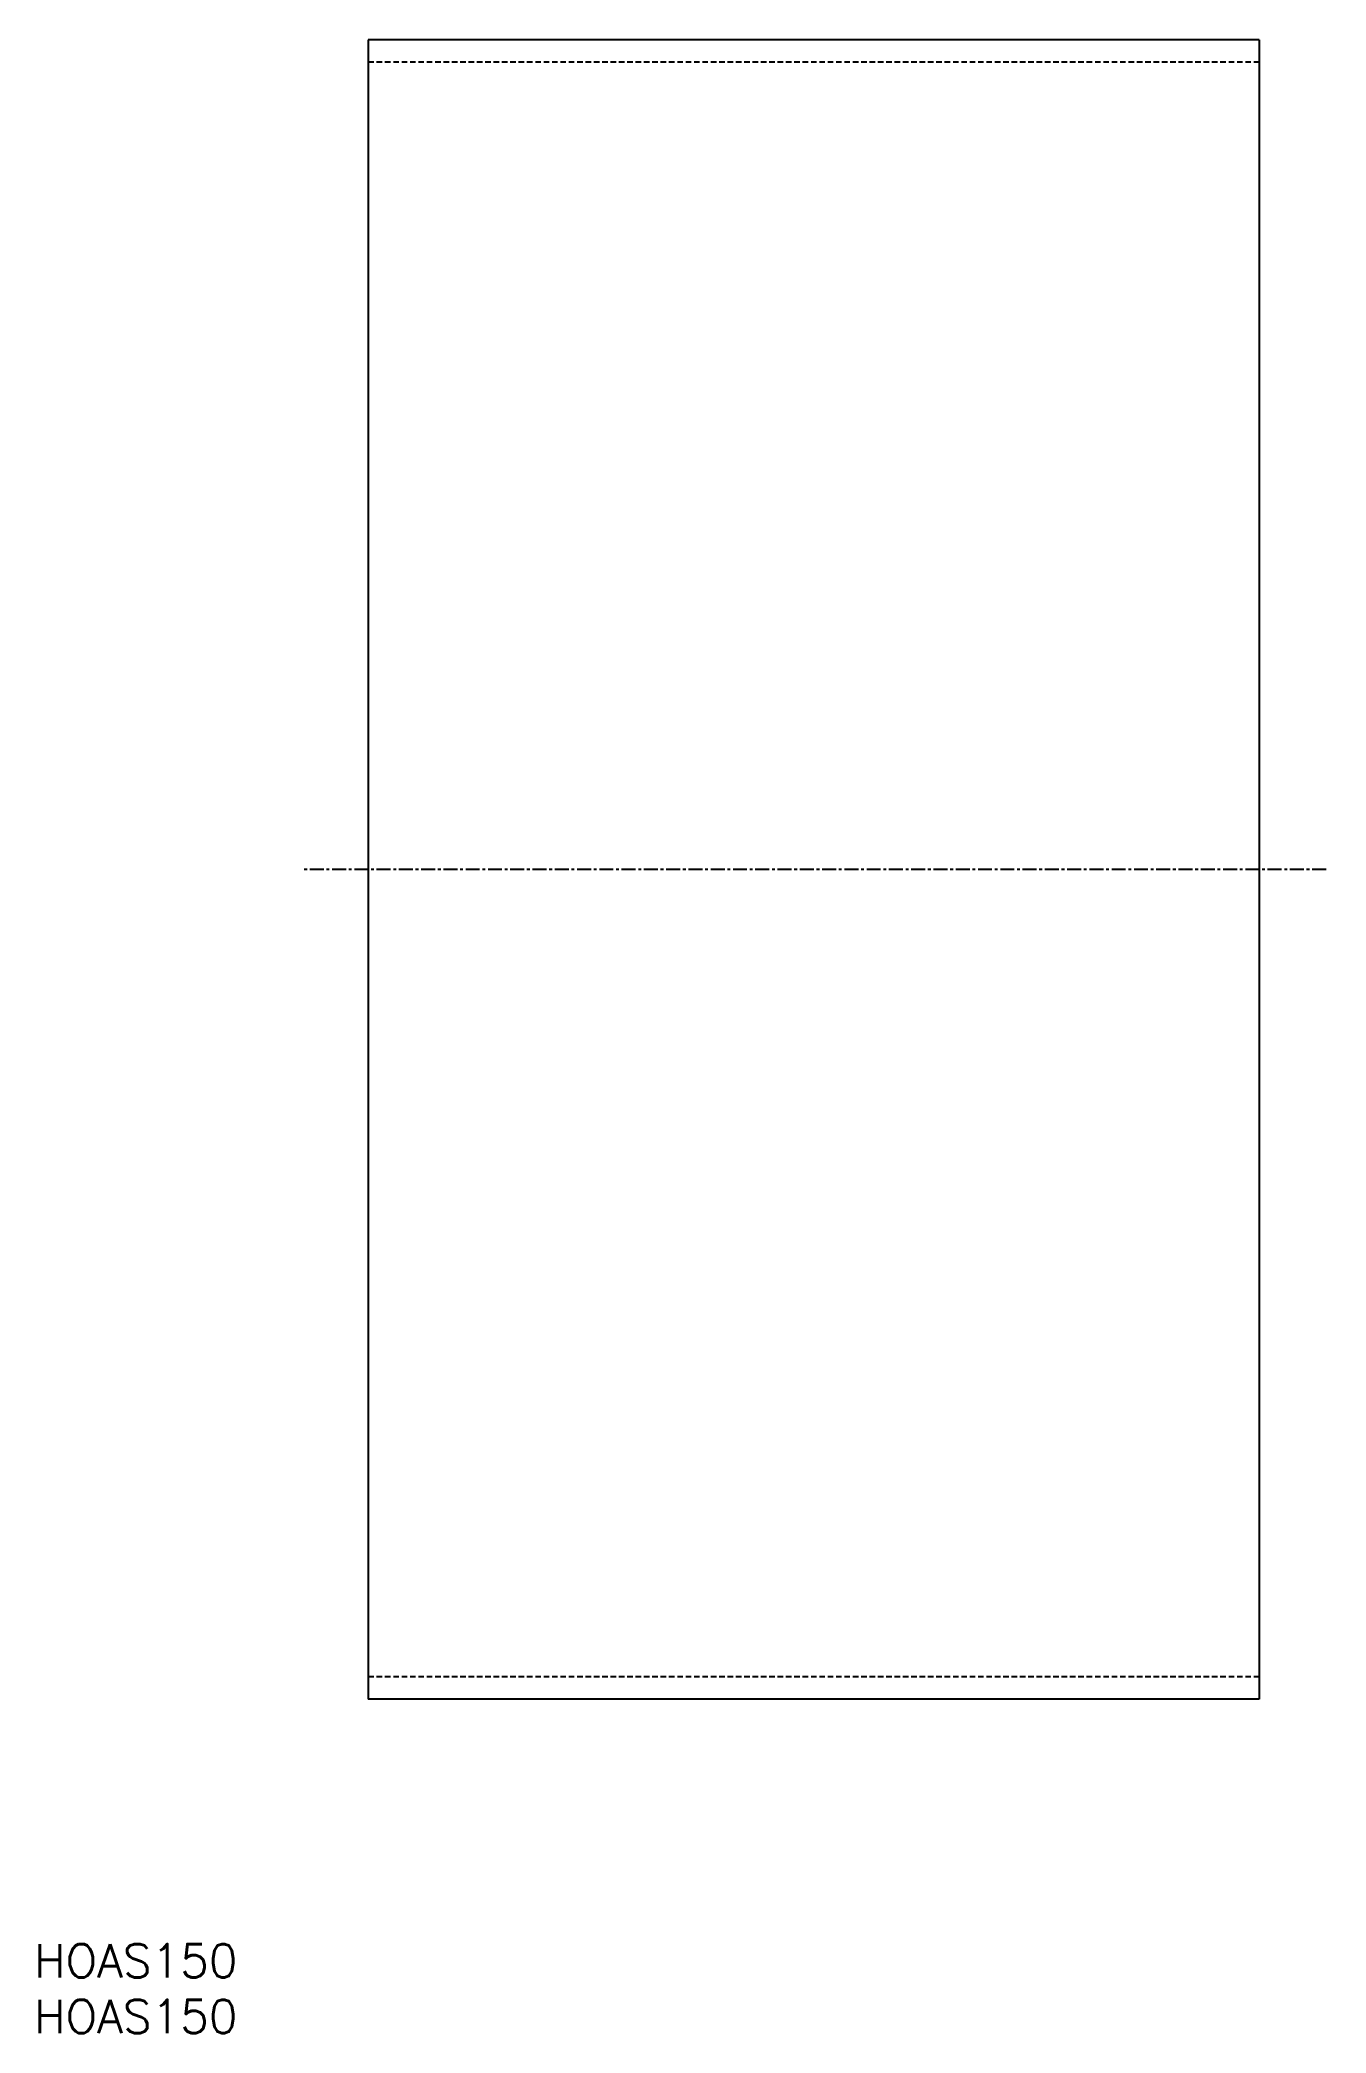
# Model space of a CAD drawing. Extents: x 1 to 116, y 0 to 179.
import ezdxf

# ---------------------------------------------------------------- set-up
doc = ezdxf.new("R2010")
doc.units = 0
doc.linetypes.add('CENTER', pattern=[2, 1.25, -0.25, 0.25, -0.25])
doc.linetypes.add('DASHED', pattern=[0.75, 0.5, -0.25])
doc.layers.get('0').update_dxf_attribs({"linetype": 'CONTINUOUS'})
doc.layers.add('CENTER', color=1, linetype='CENTER')
doc.styles.get("Standard").update_dxf_attribs({"font": 'txt.shx'})

# ---------------------------------------------------------------- blocks, each defined once
blk = doc.blocks.new('*U3')
at = {"color": 7, "linetype": 'CONTINUOUS'}
blk.add_text('HOAS150', height=3, dxfattribs=at).set_placement((0, 0))
blk = doc.blocks.new('*U4')
at = {"color": 7, "linetype": 'CONTINUOUS'}
blk.add_text('HOAS150', height=3, dxfattribs=at).set_placement((0, 5))

msp = doc.modelspace()

# ---------------------------------------------------------------- linework, layer by layer
at = {"color": 7, "linetype": 'CONTINUOUS'}
for p, q in [((30, 179), (30, 30)), ((110, 179), (30, 179)), ((110, 179), (110, 30)), ((110, 30), (30, 30))]:
    msp.add_line(p, q, dxfattribs=at)
at = {"color": 3, "linetype": 'DASHED'}
for p, q in [((110, 177), (30, 177)), ((110, 32), (30, 32))]:
    msp.add_line(p, q, dxfattribs=at)
at = {"layer": 'CENTER', "color": 1, "linetype": 'CENTER'}
msp.add_line((116, 104.5), (24, 104.5), dxfattribs=at)

# ---------------------------------------------------------------- block references
at = {"color": 7, "linetype": 'CONTINUOUS'}
for name in ['*U4', '*U3']:
    msp.add_blockref(name, (0, 0), dxfattribs=at)

doc.saveas('drawing.dxf')
